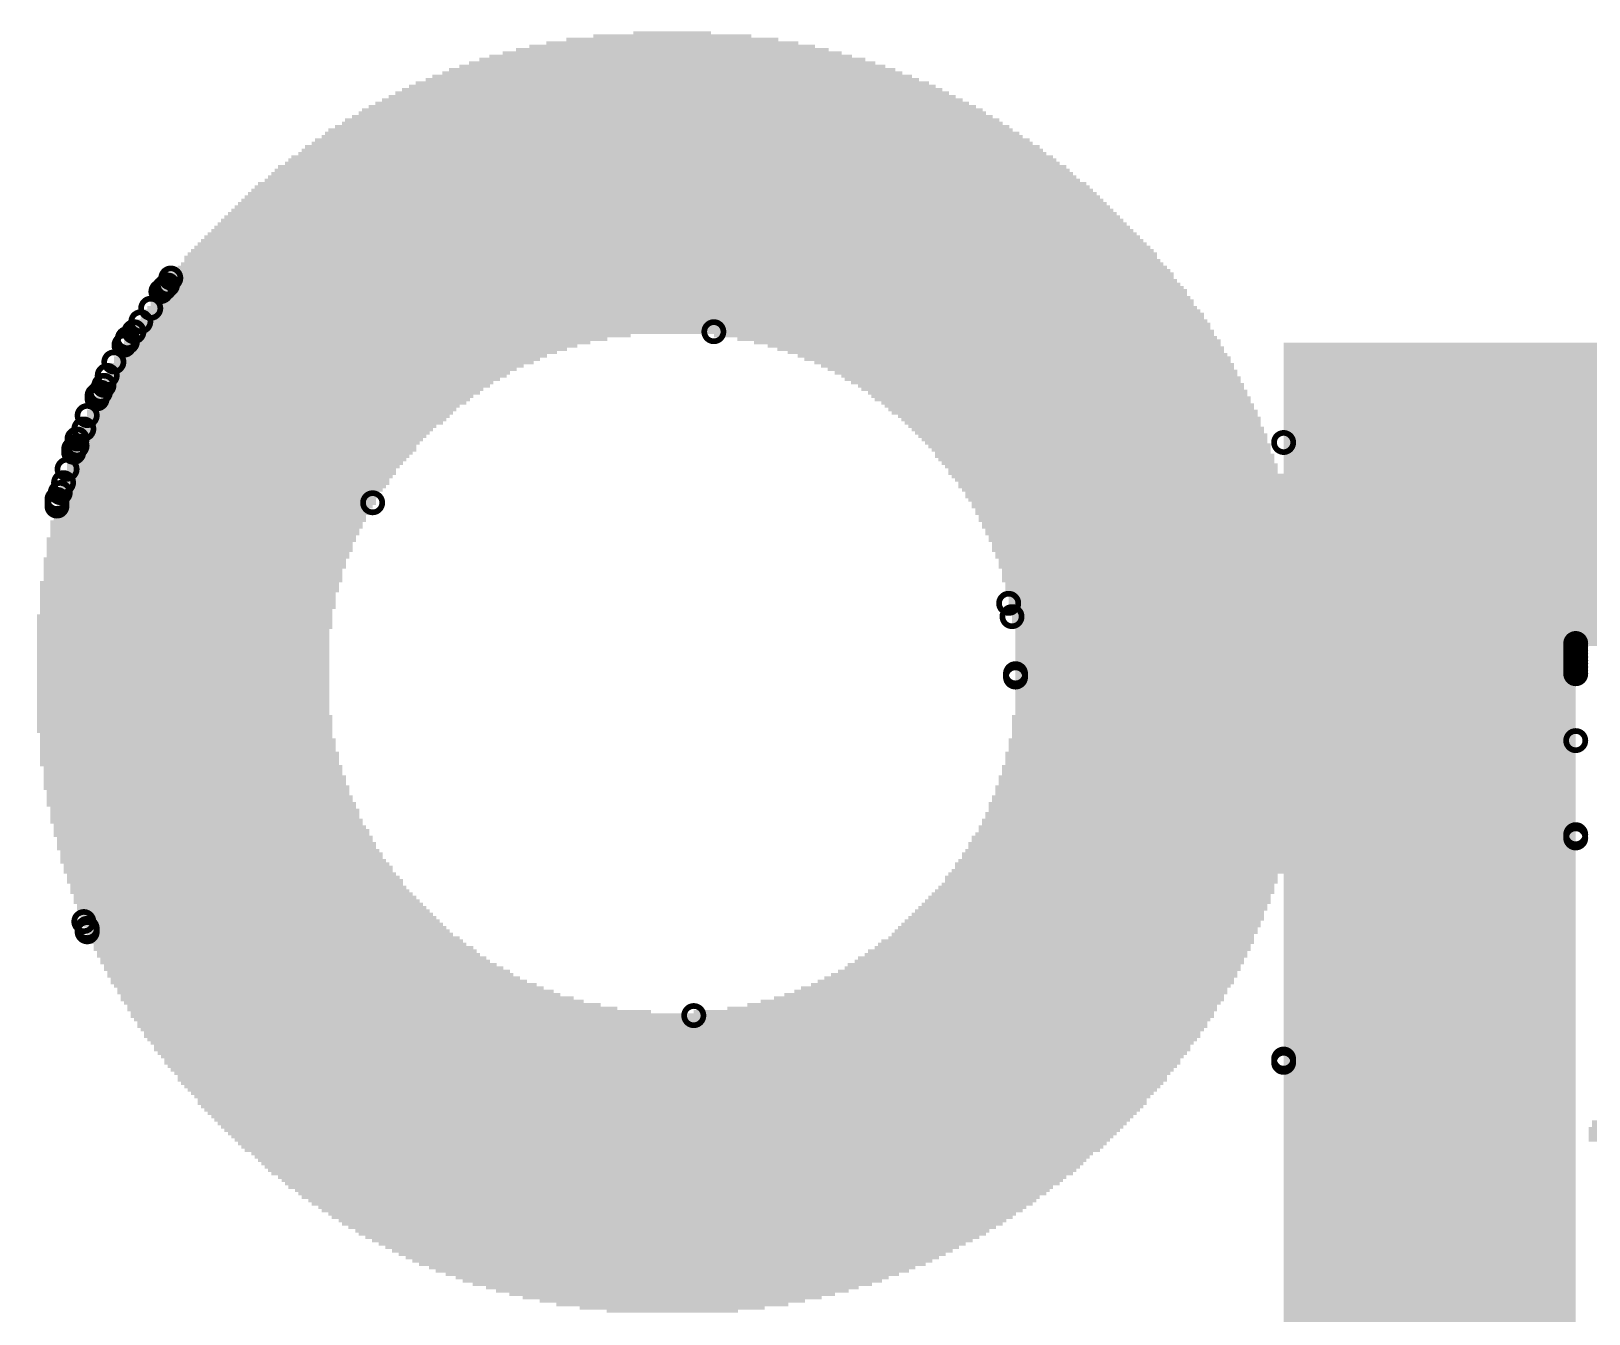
# Model space of a CAD drawing. Header units: millimetres. Extents: x 0 to 297, y 0 to 210.
# Drawn here: x 70.528 to 72.557, y 129.298 to 130.969 of the extents above; entities that cross this region are included whole.
import ezdxf

# ---------------------------------------------------------------- set-up
doc = ezdxf.new("R2010")
doc.units = ezdxf.units.MM
doc.header["$LTSCALE"] = 16.335
doc.layers.add('1', color=7, linetype='CONTINUOUS')

msp = doc.modelspace()

# ---------------------------------------------------------------- linework, layer by layer
at = {"layer": '1', "color": 9, "linetype": 'Continuous', "const_width": 0.0149}
for points in [[(71.2251, 130.9529), (71.5009, 130.9529)], [(71.2599, 130.9572), (71.4659, 130.9572)], [(71.3122, 130.9615), (71.4135, 130.9615)], [(71.1245, 130.9311), (71.5969, 130.9311)], [(71.142, 130.9354), (71.5837, 130.9354)], [(71.1595, 130.9397), (71.5665, 130.9397)], [(71.1768, 130.944), (71.5489, 130.944)], [(71.1987, 130.9483), (71.5271, 130.9483)], [(71.0722, 130.9135), (71.6536, 130.9135)], [(71.0854, 130.9179), (71.6406, 130.9179)], [(71.0983, 130.9222), (71.6274, 130.9222)], [(71.1115, 130.9268), (71.6145, 130.9268)], [(71.0198, 130.8917), (71.7062, 130.8917)], [(71.0285, 130.896), (71.6973, 130.896)], [(71.0417, 130.9003), (71.6843, 130.9003)], [(71.0503, 130.9049), (71.6754, 130.9049)], [(71.0635, 130.9092), (71.6625, 130.9092)], [(70.9762, 130.8699), (71.7496, 130.8699)], [(70.9848, 130.8742), (71.741, 130.8742)], [(70.9937, 130.8785), (71.7323, 130.8785)], [(71.0023, 130.8831), (71.7234, 130.8831)], [(71.011, 130.8874), (71.7148, 130.8874)], [(70.9457, 130.8523), (71.7803, 130.8523)], [(70.9543, 130.8569), (71.7714, 130.8569)], [(70.9586, 130.8612), (71.7671, 130.8612)], [(70.9673, 130.8655), (71.7585, 130.8655)], [(70.9106, 130.8305), (71.8151, 130.8305)], [(70.9149, 130.8351), (71.8065, 130.8351)], [(70.9238, 130.8394), (71.8022, 130.8394)], [(70.9325, 130.8437), (71.7933, 130.8437)], [(70.9368, 130.848), (71.789, 130.848)], [(70.8801, 130.8086), (71.8459, 130.8086)], [(70.8845, 130.8132), (71.8413, 130.8132)], [(70.8931, 130.8175), (71.8326, 130.8175)], [(70.8974, 130.8218), (71.8283, 130.8218)], [(70.9063, 130.8262), (71.8194, 130.8262)], [(70.8583, 130.7914), (71.8677, 130.7914)], [(70.8626, 130.7957), (71.8631, 130.7957)], [(70.8669, 130.8), (71.8588, 130.8)], [(70.8758, 130.8043), (71.8502, 130.8043)], [(70.8321, 130.7695), (71.8939, 130.7695)], [(70.8365, 130.7738), (71.8893, 130.7738)], [(70.8408, 130.7782), (71.885, 130.7782)], [(70.8451, 130.7825), (71.8807, 130.7825)], [(70.8494, 130.7871), (71.8763, 130.7871)], [(70.806, 130.7477), (71.92, 130.7477)], [(70.8103, 130.752), (71.9157, 130.752)], [(70.8146, 130.7563), (71.9111, 130.7563)], [(70.8189, 130.7606), (71.9068, 130.7606)], [(70.8233, 130.7652), (71.9025, 130.7652)], [(70.7885, 130.7302), (71.9376, 130.7302)], [(70.7928, 130.7345), (71.933, 130.7345)], [(70.7971, 130.7388), (71.9287, 130.7388)], [(70.8014, 130.7434), (71.9243, 130.7434)], [(70.7666, 130.7083), (71.9591, 130.7083)], [(70.7709, 130.7126), (71.9548, 130.7126)], [(70.7752, 130.7172), (71.9505, 130.7172)], [(70.7796, 130.7215), (71.9462, 130.7215)], [(70.7841, 130.7258), (71.9419, 130.7258)], [(70.7491, 130.6908), (71.9767, 130.6908)], [(70.7534, 130.6954), (71.9723, 130.6954)], [(70.7577, 130.6997), (71.968, 130.6997)], [(70.7623, 130.704), (71.9637, 130.704)], [(70.7272, 130.6689), (71.9942, 130.6689)], [(70.7316, 130.6735), (71.9942, 130.6735)], [(70.7361, 130.6778), (71.9899, 130.6778)], [(70.7404, 130.6821), (71.9856, 130.6821)], [(70.7448, 130.6865), (71.981, 130.6865)], [(70.7097, 130.6474), (72.016, 130.6474)], [(70.7143, 130.6517), (72.0117, 130.6517)], [(70.7186, 130.656), (72.0074, 130.656)], [(70.7229, 130.6603), (72.0028, 130.6603)], [(70.7272, 130.6646), (71.9985, 130.6646)], [(70.6968, 130.6298), (72.029, 130.6298)], [(70.7011, 130.6341), (72.0247, 130.6341)], [(70.7054, 130.6385), (72.0204, 130.6385)], [(70.7097, 130.6428), (72.016, 130.6428)], [(70.6836, 130.6123), (72.0422, 130.6123)], [(70.6836, 130.608), (72.0422, 130.608)], [(70.6879, 130.6166), (72.0379, 130.6166)], [(70.6924, 130.6255), (72.0336, 130.6255)], [(70.6924, 130.6209), (72.0336, 130.6209)], [(70.6663, 130.5861), (72.0597, 130.5861)], [(70.6706, 130.5948), (72.0554, 130.5948)], [(70.6706, 130.5905), (72.0554, 130.5905)], [(70.6749, 130.5991), (72.0508, 130.5991)], [(70.6792, 130.6037), (72.0465, 130.6037)], [(70.6531, 130.5686), (71.2563, 130.5686)], [(70.6574, 130.5729), (71.2782, 130.5729)], [(70.6617, 130.5818), (72.064, 130.5818)], [(70.6617, 130.5775), (71.3089, 130.5775)], [(71.4171, 130.5775), (72.064, 130.5775)], [(71.4476, 130.5729), (72.0684, 130.5729)], [(71.4694, 130.5686), (72.0684, 130.5686)], [(70.6399, 130.5468), (71.1908, 130.5468)], [(70.6444, 130.5511), (71.1997, 130.5511)], [(70.6488, 130.56), (71.2258, 130.56)], [(70.6488, 130.5557), (71.2126, 130.5557)], [(70.6531, 130.5643), (71.2391, 130.5643)], [(71.487, 130.5643), (72.0727, 130.5643)], [(71.4999, 130.56), (72.0773, 130.56)], [(71.5131, 130.5557), (72.0773, 130.5557)], [(71.5261, 130.5511), (72.0816, 130.5511)], [(71.535, 130.5468), (72.0816, 130.5468)], [(72.1593, 130.5557), (72.9721, 130.5557)], [(72.1593, 130.5511), (73.0069, 130.5511)], [(72.1593, 130.5468), (73.0333, 130.5468)], [(70.6312, 130.5292), (71.1517, 130.5292)], [(70.6312, 130.5249), (71.1474, 130.5249)], [(70.6355, 130.5381), (71.1692, 130.5381)], [(70.6355, 130.5338), (71.1603, 130.5338)], [(70.6399, 130.5424), (71.1822, 130.5424)], [(71.5479, 130.5424), (72.0859, 130.5424)], [(71.5568, 130.5381), (72.0902, 130.5381)], [(71.5654, 130.5338), (72.0902, 130.5338)], [(71.5743, 130.5292), (72.0945, 130.5292)], [(71.583, 130.5249), (72.0945, 130.5249)], [(72.1593, 130.5424), (73.0506, 130.5424)], [(72.1593, 130.5381), (73.0681, 130.5381)], [(72.1593, 130.5338), (73.0813, 130.5338)], [(72.1593, 130.5292), (73.0943, 130.5292)], [(72.1593, 130.5249), (73.1075, 130.5249)], [(70.6226, 130.512), (71.1255, 130.512)], [(70.6226, 130.5077), (71.1166, 130.5077)], [(70.6269, 130.5206), (71.1385, 130.5206)], [(70.6269, 130.5163), (71.1298, 130.5163)], [(71.5873, 130.5206), (72.0988, 130.5206)], [(71.5959, 130.5163), (72.0988, 130.5163)], [(71.6048, 130.512), (72.1034, 130.512)], [(71.6091, 130.5077), (72.1034, 130.5077)], [(72.1593, 130.5206), (73.1204, 130.5206)], [(72.1593, 130.5163), (73.1293, 130.5163)], [(72.1593, 130.512), (73.138, 130.512)], [(72.1593, 130.5077), (73.1466, 130.5077)], [(70.6094, 130.4858), (71.0861, 130.4858)], [(70.6137, 130.4944), (71.0994, 130.4944)], [(70.6137, 130.4901), (71.0948, 130.4901)], [(70.618, 130.5031), (71.1123, 130.5031)], [(70.618, 130.4988), (71.1037, 130.4988)], [(71.6178, 130.5031), (72.1077, 130.5031)], [(71.6223, 130.4988), (72.1077, 130.4988)], [(71.6267, 130.4944), (72.112, 130.4944)], [(71.6353, 130.4901), (72.112, 130.4901)], [(71.6396, 130.4858), (72.1164, 130.4858)], [(72.1593, 130.5031), (73.1555, 130.5031)], [(72.1593, 130.4988), (73.1641, 130.4988)], [(72.1593, 130.4944), (73.173, 130.4944)], [(72.1593, 130.4901), (73.1816, 130.4901)], [(72.1593, 130.4858), (73.186, 130.4858)], [(70.6007, 130.4683), (71.0686, 130.4683)], [(70.6007, 130.464), (71.0643, 130.464)], [(70.6051, 130.4769), (71.0775, 130.4769)], [(70.6051, 130.4726), (71.0729, 130.4726)], [(70.6094, 130.4812), (71.0818, 130.4812)], [(71.6442, 130.4812), (72.1164, 130.4812)], [(71.6485, 130.4769), (72.1207, 130.4769)], [(71.6571, 130.4726), (72.1207, 130.4726)], [(71.6615, 130.4683), (72.1253, 130.4683)], [(71.6658, 130.464), (72.1253, 130.464)], [(72.1593, 130.4812), (73.1949, 130.4812)], [(72.1593, 130.4769), (73.1992, 130.4769)], [(72.1593, 130.4726), (73.2078, 130.4726)], [(72.1593, 130.4683), (73.2121, 130.4683)], [(72.1593, 130.464), (73.221, 130.464)], [(70.5919, 130.4464), (71.0425, 130.4464)], [(70.5964, 130.4594), (71.0557, 130.4594)], [(70.5964, 130.4551), (71.0511, 130.4551)], [(70.5964, 130.4508), (71.0468, 130.4508)], [(71.6703, 130.4594), (72.1296, 130.4594)], [(71.6747, 130.4551), (72.1296, 130.4551)], [(71.679, 130.4508), (72.1296, 130.4508)], [(71.6833, 130.4464), (72.1339, 130.4464)], [(72.1593, 130.4594), (73.2253, 130.4594)], [(72.1593, 130.4551), (73.2296, 130.4551)], [(72.1593, 130.4508), (73.2383, 130.4508)], [(72.1593, 130.4464), (73.2429, 130.4464)], [(70.5832, 130.4246), (71.0249, 130.4246)], [(70.5875, 130.4378), (71.0338, 130.4378)], [(70.5875, 130.4332), (71.0295, 130.4332)], [(70.5875, 130.4289), (71.0295, 130.4289)], [(70.5919, 130.4421), (71.0381, 130.4421)], [(71.6876, 130.4421), (72.1339, 130.4421)], [(71.6922, 130.4378), (72.1382, 130.4378)], [(71.6965, 130.4332), (72.1382, 130.4332)], [(71.7008, 130.4289), (72.1382, 130.4289)], [(71.7051, 130.4246), (72.1425, 130.4246)], [(72.1593, 130.4421), (73.2472, 130.4421)], [(72.1593, 130.4378), (73.2515, 130.4378)], [(72.1593, 130.4332), (73.2601, 130.4332)], [(72.1593, 130.4289), (73.2647, 130.4289)], [(72.1593, 130.4246), (73.269, 130.4246)], [(70.5746, 130.4027), (71.0031, 130.4027)], [(70.5789, 130.4114), (71.012, 130.4114)], [(70.5789, 130.4071), (71.0077, 130.4071)], [(70.5832, 130.4203), (71.0206, 130.4203)], [(70.5832, 130.416), (71.0163, 130.416)], [(71.7051, 130.4203), (72.1425, 130.4203)], [(71.7095, 130.416), (72.1425, 130.416)], [(71.714, 130.4114), (72.1471, 130.4114)], [(71.7183, 130.4071), (72.1471, 130.4071)], [(71.7227, 130.4027), (72.1471, 130.4027)], [(72.1593, 130.4203), (73.2733, 130.4203)], [(72.1593, 130.416), (73.2777, 130.416)], [(72.1593, 130.4114), (73.282, 130.4114)], [(72.1593, 130.4071), (73.2863, 130.4071)], [(72.1593, 130.4027), (73.2909, 130.4027)], [(70.57, 130.3852), (70.9944, 130.3852)], [(70.5746, 130.3984), (71.0031, 130.3984)], [(70.5746, 130.3941), (70.9988, 130.3941)], [(70.5746, 130.3895), (70.9944, 130.3895)], [(71.7227, 130.3984), (72.1514, 130.3984)], [(71.727, 130.3941), (72.1514, 130.3941)], [(71.7313, 130.3895), (72.1514, 130.3895)], [(71.7356, 130.3852), (73.3081, 130.3852)], [(72.1593, 130.3984), (73.2952, 130.3984)], [(72.1593, 130.3941), (73.2995, 130.3941)], [(72.1593, 130.3895), (73.3038, 130.3895)], [(70.5657, 130.3723), (70.9812, 130.3723)], [(70.5657, 130.368), (70.9812, 130.368)], [(70.5657, 130.3634), (70.9769, 130.3634)], [(70.57, 130.3809), (70.9901, 130.3809)], [(70.57, 130.3766), (70.9858, 130.3766)], [(71.7356, 130.3809), (73.3127, 130.3809)], [(71.7402, 130.3766), (73.3127, 130.3766)], [(71.7445, 130.3723), (73.317, 130.3723)], [(71.7445, 130.368), (73.3213, 130.368)], [(71.7488, 130.3634), (73.3257, 130.3634)], [(70.5614, 130.3591), (70.9769, 130.3591)], [(70.5614, 130.3547), (70.9726, 130.3547)], [(70.5614, 130.3504), (70.9683, 130.3504)], [(70.5614, 130.3461), (70.9683, 130.3461)], [(71.7531, 130.3591), (73.33, 130.3591)], [(71.7531, 130.3547), (73.33, 130.3547)], [(71.7575, 130.3504), (73.3346, 130.3504)], [(71.7575, 130.3461), (73.3389, 130.3461)], [(70.5527, 130.3243), (70.9551, 130.3243)], [(70.5571, 130.3415), (70.964, 130.3415)], [(70.5571, 130.3372), (70.964, 130.3372)], [(70.5571, 130.3329), (70.9597, 130.3329)], [(70.5571, 130.3286), (70.9597, 130.3286)], [(71.762, 130.3415), (73.3432, 130.3415)], [(71.762, 130.3372), (73.3432, 130.3372)], [(71.7664, 130.3329), (73.3475, 130.3329)], [(71.7664, 130.3286), (73.3518, 130.3286)], [(71.7707, 130.3243), (73.3518, 130.3243)], [(70.5482, 130.3024), (70.9464, 130.3024)], [(70.5527, 130.3197), (70.9551, 130.3197)], [(70.5527, 130.3154), (70.9508, 130.3154)], [(70.5527, 130.3111), (70.9508, 130.3111)], [(70.5527, 130.3067), (70.9464, 130.3067)], [(71.7707, 130.3197), (73.3561, 130.3197)], [(71.775, 130.3154), (73.3607, 130.3154)], [(71.775, 130.3111), (73.3607, 130.3111)], [(71.7793, 130.3067), (73.365, 130.3067)], [(71.7793, 130.3024), (73.3693, 130.3024)], [(70.5482, 130.2981), (70.9464, 130.2981)], [(70.5482, 130.2935), (70.9421, 130.2935)], [(70.5482, 130.2892), (70.9421, 130.2892)], [(70.5482, 130.2849), (70.9378, 130.2849)], [(71.7793, 130.2981), (73.3693, 130.2981)], [(71.7839, 130.2935), (73.3737, 130.2935)], [(71.7839, 130.2892), (73.3737, 130.2892)], [(71.7882, 130.2849), (73.378, 130.2849)], [(70.5439, 130.2763), (70.9378, 130.2763)], [(70.5439, 130.2717), (70.9332, 130.2717)], [(70.5439, 130.2674), (70.9332, 130.2674)], [(70.5439, 130.263), (70.9332, 130.263)], [(70.5482, 130.2806), (70.9378, 130.2806)], [(71.7882, 130.2806), (73.378, 130.2806)], [(71.7882, 130.2763), (73.3826, 130.2763)], [(71.7925, 130.2717), (73.3826, 130.2717)], [(71.7925, 130.2674), (73.3869, 130.2674)], [(71.7925, 130.263), (73.3869, 130.263)], [(70.5395, 130.2455), (70.9289, 130.2455)], [(70.5395, 130.2412), (70.9246, 130.2412)], [(70.5439, 130.2587), (70.9332, 130.2587)], [(70.5439, 130.2544), (70.9289, 130.2544)], [(70.5439, 130.2498), (70.9289, 130.2498)], [(71.7925, 130.2587), (73.3912, 130.2587)], [(71.7968, 130.2544), (73.3912, 130.2544)], [(71.7968, 130.2498), (73.3955, 130.2498)], [(71.7968, 130.2455), (73.3955, 130.2455)], [(71.8012, 130.2412), (73.3998, 130.2412)], [(70.5395, 130.2369), (70.9246, 130.2369)], [(70.5395, 130.2326), (70.9246, 130.2326)], [(70.5395, 130.2283), (70.9246, 130.2283)], [(70.5395, 130.2237), (70.9246, 130.2237)], [(71.8012, 130.2369), (73.3998, 130.2369)], [(71.8012, 130.2326), (73.3998, 130.2326)], [(71.8012, 130.2283), (73.4044, 130.2283)], [(71.8012, 130.2237), (73.4044, 130.2237)], [(70.5352, 130.2018), (70.9203, 130.2018)], [(70.5395, 130.2194), (70.9203, 130.2194)], [(70.5395, 130.215), (70.9203, 130.215)], [(70.5395, 130.2107), (70.9203, 130.2107)], [(70.5395, 130.2064), (70.9203, 130.2064)], [(71.8055, 130.2194), (73.4044, 130.2194)], [(71.8055, 130.215), (73.8408, 130.215)], [(71.8055, 130.2107), (73.8321, 130.2107)], [(71.8055, 130.2064), (73.8278, 130.2064)], [(71.8055, 130.2018), (73.8189, 130.2018)], [(70.5352, 130.1975), (70.9203, 130.1975)], [(70.5352, 130.1932), (70.916, 130.1932)], [(70.5352, 130.1889), (70.916, 130.1889)], [(70.5352, 130.1846), (70.916, 130.1846)], [(70.5352, 130.18), (70.916, 130.18)], [(71.8055, 130.1975), (73.8146, 130.1975)], [(71.81, 130.1932), (73.8103, 130.1932)], [(71.81, 130.1889), (73.806, 130.1889)], [(71.81, 130.1846), (73.8017, 130.1846)], [(71.81, 130.18), (73.7928, 130.18)], [(70.5352, 130.1757), (70.916, 130.1757)], [(70.5352, 130.1714), (70.916, 130.1714)], [(70.5352, 130.167), (70.916, 130.167)], [(70.5352, 130.1627), (70.916, 130.1627)], [(71.81, 130.1757), (73.7884, 130.1757)], [(71.81, 130.1714), (72.5398, 130.1714)], [(71.81, 130.167), (72.5398, 130.167)], [(71.81, 130.1627), (72.5398, 130.1627)], [(70.5352, 130.1584), (70.916, 130.1584)], [(70.5352, 130.1538), (70.916, 130.1538)], [(70.5352, 130.1495), (70.916, 130.1495)], [(70.5352, 130.1452), (70.916, 130.1452)], [(70.5352, 130.1409), (70.916, 130.1409)], [(71.81, 130.1584), (72.5398, 130.1584)], [(71.81, 130.1538), (72.5398, 130.1538)], [(71.81, 130.1495), (72.5398, 130.1495)], [(71.81, 130.1452), (72.5398, 130.1452)], [(71.81, 130.1409), (72.5398, 130.1409)], [(70.5352, 130.1366), (70.916, 130.1366)], [(70.5352, 130.132), (70.916, 130.132)], [(70.5352, 130.1277), (70.916, 130.1277)], [(70.5352, 130.1233), (70.916, 130.1233)], [(70.5352, 130.119), (70.916, 130.119)], [(71.81, 130.1366), (72.5398, 130.1366)], [(71.81, 130.132), (72.5398, 130.132)], [(71.81, 130.1277), (72.5398, 130.1277)], [(71.81, 130.1233), (72.5398, 130.1233)], [(71.81, 130.119), (72.5398, 130.119)], [(70.5352, 130.1147), (70.916, 130.1147)], [(70.5352, 130.1101), (70.916, 130.1101)], [(70.5352, 130.1058), (70.916, 130.1058)], [(70.5352, 130.1015), (70.916, 130.1015)], [(71.81, 130.1147), (72.5398, 130.1147)], [(71.81, 130.1101), (72.5398, 130.1101)], [(71.81, 130.1058), (72.5398, 130.1058)], [(71.81, 130.1015), (72.5398, 130.1015)], [(70.5352, 130.0972), (70.916, 130.0972)], [(70.5352, 130.0929), (70.916, 130.0929)], [(70.5352, 130.0886), (70.916, 130.0886)], [(70.5352, 130.084), (70.916, 130.084)], [(70.5352, 130.0797), (70.916, 130.0797)], [(71.81, 130.0972), (72.5398, 130.0972)], [(71.81, 130.0929), (72.5398, 130.0929)], [(71.81, 130.0886), (72.5398, 130.0886)], [(71.81, 130.084), (72.5398, 130.084)], [(71.81, 130.0797), (72.5398, 130.0797)], [(70.5352, 130.0753), (70.916, 130.0753)], [(70.5352, 130.071), (70.9203, 130.071)], [(70.5352, 130.0667), (70.9203, 130.0667)], [(70.5352, 130.0621), (70.9203, 130.0621)], [(70.5395, 130.0578), (70.9203, 130.0578)], [(71.8055, 130.071), (72.5398, 130.071)], [(71.8055, 130.0667), (72.5398, 130.0667)], [(71.8055, 130.0621), (72.5398, 130.0621)], [(71.8055, 130.0578), (72.5398, 130.0578)], [(71.81, 130.0753), (72.5398, 130.0753)], [(70.5395, 130.0535), (70.9203, 130.0535)], [(70.5395, 130.0492), (70.9203, 130.0492)], [(70.5395, 130.0449), (70.9203, 130.0449)], [(70.5395, 130.0403), (70.9246, 130.0403)], [(71.8012, 130.0403), (72.5398, 130.0403)], [(71.8055, 130.0535), (72.5398, 130.0535)], [(71.8055, 130.0492), (72.5398, 130.0492)], [(71.8055, 130.0449), (72.5398, 130.0449)], [(70.5395, 130.036), (70.9246, 130.036)], [(70.5395, 130.0317), (70.9246, 130.0317)], [(70.5395, 130.0273), (70.9246, 130.0273)], [(70.5395, 130.023), (70.9289, 130.023)], [(70.5395, 130.0187), (70.9289, 130.0187)], [(71.7968, 130.023), (72.5398, 130.023)], [(71.7968, 130.0187), (72.5398, 130.0187)], [(71.8012, 130.036), (72.5398, 130.036)], [(71.8012, 130.0317), (72.5398, 130.0317)], [(71.8012, 130.0273), (72.5398, 130.0273)], [(70.5439, 130.0141), (70.9289, 130.0141)], [(70.5439, 130.0098), (70.9289, 130.0098)], [(70.5439, 130.0055), (70.9332, 130.0055)], [(70.5439, 130.0012), (70.9332, 130.0012)], [(70.5439, 129.9969), (70.9332, 129.9969)], [(71.7925, 130.0055), (72.5398, 130.0055)], [(71.7925, 130.0012), (72.5398, 130.0012)], [(71.7925, 129.9969), (72.5398, 129.9969)], [(71.7968, 130.0141), (72.5398, 130.0141)], [(71.7968, 130.0098), (72.5398, 130.0098)], [(70.5439, 129.9923), (70.9378, 129.9923)], [(70.5439, 129.988), (70.9378, 129.988)], [(70.5482, 129.9836), (70.9378, 129.9836)], [(70.5482, 129.9793), (70.9421, 129.9793)], [(71.7839, 129.9793), (72.5398, 129.9793)], [(71.7882, 129.9923), (72.5398, 129.9923)], [(71.7882, 129.988), (72.5398, 129.988)], [(71.7882, 129.9836), (72.5398, 129.9836)], [(70.5482, 129.975), (70.9421, 129.975)], [(70.5482, 129.9704), (70.9421, 129.9704)], [(70.5482, 129.9661), (70.9464, 129.9661)], [(70.5527, 129.9618), (70.9464, 129.9618)], [(70.5527, 129.9575), (70.9508, 129.9575)], [(71.775, 129.9575), (72.5398, 129.9575)], [(71.7793, 129.9661), (72.5398, 129.9661)], [(71.7793, 129.9618), (72.5398, 129.9618)], [(71.7839, 129.975), (72.5398, 129.975)], [(71.7839, 129.9704), (72.5398, 129.9704)], [(70.5527, 129.9532), (70.9508, 129.9532)], [(70.5527, 129.9489), (70.9551, 129.9489)], [(70.5527, 129.9443), (70.9551, 129.9443)], [(70.5571, 129.94), (70.9551, 129.94)], [(71.7707, 129.9443), (72.5398, 129.9443)], [(71.7707, 129.94), (72.5398, 129.94)], [(71.775, 129.9532), (72.5398, 129.9532)], [(71.775, 129.9489), (72.5398, 129.9489)], [(70.5571, 129.9356), (70.9597, 129.9356)], [(70.5571, 129.9313), (70.9597, 129.9313)], [(70.5571, 129.927), (70.964, 129.927)], [(70.5614, 129.9224), (70.9683, 129.9224)], [(70.5614, 129.9181), (70.9683, 129.9181)], [(71.7575, 129.9181), (72.5398, 129.9181)], [(71.762, 129.927), (72.5398, 129.927)], [(71.762, 129.9224), (72.5398, 129.9224)], [(71.7664, 129.9356), (72.5398, 129.9356)], [(71.7664, 129.9313), (72.5398, 129.9313)], [(70.5614, 129.9138), (70.9726, 129.9138)], [(70.5614, 129.9095), (70.9726, 129.9095)], [(70.5657, 129.9052), (70.9769, 129.9052)], [(70.5657, 129.9006), (70.9769, 129.9006)], [(70.5657, 129.8963), (70.9812, 129.8963)], [(71.7445, 129.8963), (72.5398, 129.8963)], [(71.7488, 129.9052), (72.5398, 129.9052)], [(71.7488, 129.9006), (72.5398, 129.9006)], [(71.7531, 129.9138), (72.5398, 129.9138)], [(71.7531, 129.9095), (72.5398, 129.9095)], [(70.5657, 129.892), (70.9858, 129.892)], [(70.57, 129.8876), (70.9858, 129.8876)], [(70.57, 129.8833), (70.9901, 129.8833)], [(70.57, 129.879), (70.9944, 129.879)], [(71.7313, 129.879), (72.5398, 129.879)], [(71.7356, 129.8833), (72.5398, 129.8833)], [(71.7402, 129.892), (72.5398, 129.892)], [(71.7402, 129.8876), (72.5398, 129.8876)], [(70.5746, 129.8744), (70.9988, 129.8744)], [(70.5746, 129.8701), (70.9988, 129.8701)], [(70.5746, 129.8658), (71.0031, 129.8658)], [(70.5789, 129.8615), (71.0077, 129.8615)], [(70.5789, 129.8572), (71.012, 129.8572)], [(71.7183, 129.8615), (72.1471, 129.8615)], [(71.7183, 129.8572), (72.1471, 129.8572)], [(71.7227, 129.8658), (72.1514, 129.8658)], [(71.727, 129.8701), (72.1514, 129.8701)], [(71.7313, 129.8744), (72.1514, 129.8744)], [(72.1593, 129.8744), (72.5398, 129.8744)], [(72.1593, 129.8701), (72.5398, 129.8701)], [(72.1593, 129.8658), (72.5398, 129.8658)], [(72.1593, 129.8615), (72.5398, 129.8615)], [(72.1593, 129.8572), (72.5398, 129.8572)], [(70.5789, 129.8526), (71.012, 129.8526)], [(70.5832, 129.8483), (71.0163, 129.8483)], [(70.5832, 129.8439), (71.0206, 129.8439)], [(70.5832, 129.8396), (71.0249, 129.8396)], [(70.5875, 129.8353), (71.0295, 129.8353)], [(71.6965, 129.8353), (72.1382, 129.8353)], [(71.7008, 129.8396), (72.1425, 129.8396)], [(71.7051, 129.8439), (72.1425, 129.8439)], [(71.7095, 129.8483), (72.1425, 129.8483)], [(71.714, 129.8526), (72.1471, 129.8526)], [(72.1593, 129.8526), (72.5398, 129.8526)], [(72.1593, 129.8483), (72.5398, 129.8483)], [(72.1593, 129.8439), (72.5398, 129.8439)], [(72.1593, 129.8396), (72.5398, 129.8396)], [(72.1593, 129.8353), (72.5398, 129.8353)], [(70.5875, 129.8307), (71.0338, 129.8307)], [(70.5919, 129.8264), (71.0381, 129.8264)], [(70.5919, 129.8221), (71.0425, 129.8221)], [(70.5919, 129.8178), (71.0468, 129.8178)], [(71.679, 129.8178), (72.1339, 129.8178)], [(71.6833, 129.8221), (72.1339, 129.8221)], [(71.6876, 129.8264), (72.1339, 129.8264)], [(71.6922, 129.8307), (72.1382, 129.8307)], [(72.1593, 129.8307), (72.5398, 129.8307)], [(72.1593, 129.8264), (72.5398, 129.8264)], [(72.1593, 129.8221), (72.5398, 129.8221)], [(72.1593, 129.8178), (72.5398, 129.8178)], [(70.5964, 129.8135), (71.0511, 129.8135)], [(70.5964, 129.8092), (71.0557, 129.8092)], [(70.6007, 129.8046), (71.06, 129.8046)], [(70.6007, 129.8003), (71.0643, 129.8003)], [(70.6007, 129.7959), (71.0686, 129.7959)], [(71.6571, 129.7959), (72.1207, 129.7959)], [(71.6615, 129.8003), (72.1253, 129.8003)], [(71.6658, 129.8046), (72.1253, 129.8046)], [(71.6703, 129.8092), (72.1296, 129.8092)], [(71.6747, 129.8135), (72.1296, 129.8135)], [(72.1593, 129.8135), (72.5398, 129.8135)], [(72.1593, 129.8092), (72.5398, 129.8092)], [(72.1593, 129.8046), (72.5398, 129.8046)], [(72.1593, 129.8003), (72.5398, 129.8003)], [(72.1593, 129.7959), (72.5398, 129.7959)], [(70.6051, 129.7916), (71.0729, 129.7916)], [(70.6051, 129.7873), (71.0775, 129.7873)], [(70.6094, 129.7827), (71.0861, 129.7827)], [(70.6094, 129.7784), (71.0905, 129.7784)], [(70.6137, 129.7741), (71.0948, 129.7741)], [(71.631, 129.7741), (72.112, 129.7741)], [(71.6353, 129.7784), (72.1164, 129.7784)], [(71.6442, 129.7827), (72.1164, 129.7827)], [(71.6485, 129.7873), (72.1207, 129.7873)], [(71.6528, 129.7916), (72.1207, 129.7916)], [(72.1593, 129.7916), (72.5398, 129.7916)], [(72.1593, 129.7873), (72.5398, 129.7873)], [(72.1593, 129.7827), (72.5398, 129.7827)], [(72.1593, 129.7784), (72.5398, 129.7784)], [(72.1593, 129.7741), (72.5398, 129.7741)], [(70.6137, 129.7698), (71.1037, 129.7698)], [(70.618, 129.7655), (71.108, 129.7655)], [(70.618, 129.7609), (71.1123, 129.7609)], [(70.6226, 129.7566), (71.1209, 129.7566)], [(71.6048, 129.7566), (72.1034, 129.7566)], [(71.6134, 129.7609), (72.1077, 129.7609)], [(71.6178, 129.7655), (72.1077, 129.7655)], [(71.6267, 129.7698), (72.112, 129.7698)], [(72.1593, 129.7698), (72.5398, 129.7698)], [(72.1593, 129.7655), (72.5398, 129.7655)], [(72.1593, 129.7609), (72.5398, 129.7609)], [(72.1593, 129.7566), (72.5398, 129.7566)], [(70.6226, 129.7523), (71.1255, 129.7523)], [(70.6269, 129.7479), (71.1341, 129.7479)], [(70.6269, 129.7436), (71.1428, 129.7436)], [(70.6312, 129.7393), (71.1517, 129.7393)], [(70.6312, 129.7347), (71.156, 129.7347)], [(71.5698, 129.7347), (72.0945, 129.7347)], [(71.5786, 129.7393), (72.0945, 129.7393)], [(71.5873, 129.7436), (72.0988, 129.7436)], [(71.5916, 129.7479), (72.0988, 129.7479)], [(71.6005, 129.7523), (72.1034, 129.7523)], [(72.1593, 129.7523), (72.5398, 129.7523)], [(72.1593, 129.7479), (72.5398, 129.7479)], [(72.1593, 129.7436), (72.5398, 129.7436)], [(72.1593, 129.7393), (72.5398, 129.7393)], [(72.1593, 129.7347), (72.5398, 129.7347)], [(70.6355, 129.7304), (71.1646, 129.7304)], [(70.6399, 129.7261), (71.1735, 129.7261)], [(70.6399, 129.7218), (71.1865, 129.7218)], [(70.6444, 129.7175), (71.1954, 129.7175)], [(70.6444, 129.7129), (71.2083, 129.7129)], [(71.5218, 129.7129), (72.0816, 129.7129)], [(71.5306, 129.7175), (72.0816, 129.7175)], [(71.5436, 129.7218), (72.0859, 129.7218)], [(71.5525, 129.7261), (72.0859, 129.7261)], [(71.5611, 129.7304), (72.0902, 129.7304)], [(72.1593, 129.7304), (72.5398, 129.7304)], [(72.1593, 129.7261), (72.5398, 129.7261)], [(72.1593, 129.7218), (72.5398, 129.7218)], [(72.1593, 129.7175), (72.5398, 129.7175)], [(72.1593, 129.7129), (72.5398, 129.7129)], [(70.6488, 129.7086), (71.2172, 129.7086)], [(70.6531, 129.7042), (71.2345, 129.7042)], [(70.6531, 129.6999), (71.2477, 129.6999)], [(70.6574, 129.6956), (71.2695, 129.6956)], [(71.4608, 129.6956), (72.0684, 129.6956)], [(71.4781, 129.6999), (72.0727, 129.6999)], [(71.4956, 129.7042), (72.0727, 129.7042)], [(71.5088, 129.7086), (72.0773, 129.7086)], [(72.1593, 129.7086), (72.5398, 129.7086)], [(72.1593, 129.7042), (72.5398, 129.7042)], [(72.1593, 129.6999), (72.5398, 129.6999)], [(72.1593, 129.6956), (72.5398, 129.6956)], [(70.6574, 129.691), (71.2914, 129.691)], [(70.6617, 129.6867), (71.3351, 129.6867)], [(70.6663, 129.6824), (72.0597, 129.6824)], [(70.6663, 129.6781), (72.0597, 129.6781)], [(70.6706, 129.6738), (72.0554, 129.6738)], [(71.3909, 129.6867), (72.064, 129.6867)], [(71.4346, 129.691), (72.0684, 129.691)], [(72.1593, 129.691), (72.5398, 129.691)], [(72.1593, 129.6867), (72.5398, 129.6867)], [(72.1593, 129.6824), (72.5398, 129.6824)], [(72.1593, 129.6781), (72.5398, 129.6781)], [(72.1593, 129.6738), (72.5398, 129.6738)], [(70.6749, 129.6695), (72.0508, 129.6695)], [(70.6749, 129.6649), (72.0508, 129.6649)], [(70.6792, 129.6606), (72.0465, 129.6606)], [(70.6836, 129.6562), (72.0422, 129.6562)], [(70.6879, 129.6519), (72.0379, 129.6519)], [(72.1593, 129.6695), (72.5398, 129.6695)], [(72.1593, 129.6649), (72.5398, 129.6649)], [(72.1593, 129.6606), (72.5398, 129.6606)], [(72.1593, 129.6562), (72.5398, 129.6562)], [(72.1593, 129.6519), (72.5398, 129.6519)], [(70.6879, 129.6476), (72.0379, 129.6476)], [(70.6924, 129.643), (72.0336, 129.643)], [(70.6968, 129.6387), (72.029, 129.6387)], [(70.7011, 129.6344), (72.0247, 129.6344)], [(72.1593, 129.6476), (72.5398, 129.6476)], [(72.1593, 129.643), (72.5398, 129.643)], [(72.1593, 129.6387), (72.5398, 129.6387)], [(72.1593, 129.6344), (72.5398, 129.6344)], [(70.7011, 129.6301), (72.0247, 129.6301)], [(70.7054, 129.6258), (72.0204, 129.6258)], [(70.7097, 129.6212), (72.016, 129.6212)], [(70.7143, 129.6169), (72.0117, 129.6169)], [(70.7186, 129.6126), (72.0074, 129.6126)], [(72.1593, 129.6301), (72.5398, 129.6301)], [(72.1593, 129.6258), (72.5398, 129.6258)], [(72.1593, 129.6212), (72.5398, 129.6212)], [(72.1593, 129.6169), (72.5398, 129.6169)], [(72.1593, 129.6126), (72.5398, 129.6126)], [(70.7186, 129.6082), (72.0074, 129.6082)], [(70.7229, 129.6039), (72.0028, 129.6039)], [(70.7272, 129.5996), (71.9985, 129.5996)], [(70.7316, 129.595), (71.9942, 129.595)], [(72.1593, 129.6082), (72.5398, 129.6082)], [(72.1593, 129.6039), (72.5398, 129.6039)], [(72.1593, 129.5996), (72.5398, 129.5996)], [(72.1593, 129.595), (72.5398, 129.595)], [(70.7361, 129.5907), (71.9899, 129.5907)], [(70.7404, 129.5864), (71.9856, 129.5864)], [(70.7448, 129.5821), (71.981, 129.5821)], [(70.7448, 129.5778), (71.981, 129.5778)], [(70.7491, 129.5732), (71.9767, 129.5732)], [(72.1593, 129.5907), (72.5398, 129.5907)], [(72.1593, 129.5864), (72.5398, 129.5864)], [(72.1593, 129.5821), (72.5398, 129.5821)], [(72.1593, 129.5778), (72.5398, 129.5778)], [(72.1593, 129.5732), (72.5398, 129.5732)], [(70.7534, 129.5689), (71.9723, 129.5689)], [(70.7577, 129.5645), (71.968, 129.5645)], [(70.7623, 129.5602), (71.9637, 129.5602)], [(70.7666, 129.5559), (71.9591, 129.5559)], [(70.7709, 129.5513), (71.9548, 129.5513)], [(72.1593, 129.5689), (72.5398, 129.5689)], [(72.1593, 129.5645), (72.5398, 129.5645)], [(72.1593, 129.5602), (72.5398, 129.5602)], [(72.1593, 129.5559), (72.5398, 129.5559)], [(72.1593, 129.5513), (72.5398, 129.5513)], [(70.7752, 129.547), (71.9505, 129.547)], [(70.7796, 129.5427), (71.9462, 129.5427)], [(70.7841, 129.5384), (71.9419, 129.5384)], [(70.7885, 129.5341), (71.9376, 129.5341)], [(72.1593, 129.547), (72.5398, 129.547)], [(72.1593, 129.5427), (72.5398, 129.5427)], [(72.1593, 129.5384), (72.5398, 129.5384)], [(72.1593, 129.5341), (72.5398, 129.5341)], [(72.5565, 129.5341), (73.0463, 129.5341)], [(72.5609, 129.5427), (73.0767, 129.5427)], [(72.5609, 129.5384), (73.0638, 129.5384)], [(70.7928, 129.5298), (71.933, 129.5298)], [(70.7971, 129.5252), (71.9287, 129.5252)], [(70.8014, 129.5209), (71.9243, 129.5209)], [(70.806, 129.5165), (71.92, 129.5165)], [(70.8146, 129.5122), (71.9111, 129.5122)], [(72.1593, 129.5298), (72.5398, 129.5298)], [(72.1593, 129.5252), (72.5398, 129.5252)], [(72.1593, 129.5209), (72.5398, 129.5209)], [(72.1593, 129.5165), (72.5398, 129.5165)], [(72.1593, 129.5122), (72.5398, 129.5122)], [(72.5565, 129.5298), (73.0201, 129.5298)], [(70.8189, 129.5079), (71.9068, 129.5079)], [(70.8233, 129.5033), (71.9025, 129.5033)], [(70.8276, 129.499), (71.8982, 129.499)], [(70.8321, 129.4947), (71.8939, 129.4947)], [(70.8365, 129.4904), (71.8893, 129.4904)], [(72.1593, 129.5079), (72.5398, 129.5079)], [(72.1593, 129.5033), (72.5398, 129.5033)], [(72.1593, 129.499), (72.5398, 129.499)], [(72.1593, 129.4947), (72.5398, 129.4947)], [(72.1593, 129.4904), (72.5398, 129.4904)], [(70.8408, 129.4861), (71.885, 129.4861)], [(70.8494, 129.4815), (71.8763, 129.4815)], [(70.854, 129.4772), (71.872, 129.4772)], [(70.8583, 129.4729), (71.8677, 129.4729)], [(72.1593, 129.4861), (72.5398, 129.4861)], [(72.1593, 129.4815), (72.5398, 129.4815)], [(72.1593, 129.4772), (72.5398, 129.4772)], [(72.1593, 129.4729), (72.5398, 129.4729)], [(70.8626, 129.4685), (71.8588, 129.4685)], [(70.8713, 129.4642), (71.8545, 129.4642)], [(70.8758, 129.4599), (71.8502, 129.4599)], [(70.8801, 129.4553), (71.8413, 129.4553)], [(70.8888, 129.451), (71.837, 129.451)], [(72.1593, 129.4685), (72.5398, 129.4685)], [(72.1593, 129.4642), (72.5398, 129.4642)], [(72.1593, 129.4599), (72.5398, 129.4599)], [(72.1593, 129.4553), (72.5398, 129.4553)], [(72.1593, 129.451), (72.5398, 129.451)], [(70.8931, 129.4467), (71.8326, 129.4467)], [(70.902, 129.4424), (71.824, 129.4424)], [(70.9063, 129.4381), (71.8194, 129.4381)], [(70.9149, 129.4335), (71.8108, 129.4335)], [(70.9193, 129.4292), (71.8065, 129.4292)], [(72.1593, 129.4467), (72.5398, 129.4467)], [(72.1593, 129.4424), (72.5398, 129.4424)], [(72.1593, 129.4381), (72.5398, 129.4381)], [(72.1593, 129.4335), (72.5398, 129.4335)], [(72.1593, 129.4292), (72.5398, 129.4292)], [(70.9282, 129.4248), (71.7979, 129.4248)], [(70.9325, 129.4205), (71.7933, 129.4205)], [(70.9411, 129.4162), (71.7846, 129.4162)], [(70.95, 129.4116), (71.776, 129.4116)], [(72.1593, 129.4248), (72.5398, 129.4248)], [(72.1593, 129.4205), (72.5398, 129.4205)], [(72.1593, 129.4162), (72.5398, 129.4162)], [(72.1593, 129.4116), (72.5398, 129.4116)], [(70.9543, 129.4073), (71.7714, 129.4073)], [(70.963, 129.403), (71.7628, 129.403)], [(70.9718, 129.3987), (71.7542, 129.3987)], [(70.9805, 129.3944), (71.7453, 129.3944)], [(70.9891, 129.3901), (71.7366, 129.3901)], [(72.1593, 129.4073), (72.5398, 129.4073)], [(72.1593, 129.403), (72.5398, 129.403)], [(72.1593, 129.3987), (72.5398, 129.3987)], [(72.1593, 129.3944), (72.5398, 129.3944)], [(72.1593, 129.3901), (72.5398, 129.3901)], [(70.998, 129.3855), (71.728, 129.3855)], [(71.0066, 129.3812), (71.7191, 129.3812)], [(71.0155, 129.3768), (71.7105, 129.3768)], [(71.0242, 129.3725), (71.7016, 129.3725)], [(71.0328, 129.3682), (71.6929, 129.3682)], [(72.1593, 129.3855), (72.5398, 129.3855)], [(72.1593, 129.3812), (72.5398, 129.3812)], [(72.1593, 129.3768), (72.5398, 129.3768)], [(72.1593, 129.3725), (72.5398, 129.3725)], [(72.1593, 129.3682), (72.5398, 129.3682)], [(71.046, 129.3636), (71.6797, 129.3636)], [(71.0546, 129.3593), (71.6711, 129.3593)], [(71.0679, 129.355), (71.6582, 129.355)], [(71.0808, 129.3507), (71.6449, 129.3507)], [(72.1593, 129.3636), (72.5398, 129.3636)], [(72.1593, 129.3593), (72.5398, 129.3593)], [(72.1593, 129.355), (72.5398, 129.355)], [(72.1593, 129.3507), (72.5398, 129.3507)], [(71.0897, 129.3464), (71.6363, 129.3464)], [(71.1027, 129.3418), (71.6231, 129.3418)], [(71.1202, 129.3375), (71.6056, 129.3375)], [(71.1334, 129.3332), (71.5926, 129.3332)], [(71.1507, 129.3288), (71.5751, 129.3288)], [(72.1593, 129.3464), (72.5398, 129.3464)], [(72.1593, 129.3418), (72.5398, 129.3418)], [(72.1593, 129.3375), (72.5398, 129.3375)], [(72.1593, 129.3332), (72.5398, 129.3332)], [(72.1593, 129.3288), (72.5398, 129.3288)], [(71.1682, 129.3245), (71.5576, 129.3245)], [(71.19, 129.3202), (71.5357, 129.3202)], [(71.2119, 129.3156), (71.5139, 129.3156)], [(71.2424, 129.3113), (71.4834, 129.3113)], [(71.2774, 129.307), (71.4486, 129.307)], [(72.1593, 129.3245), (72.5398, 129.3245)], [(72.1593, 129.3202), (72.5398, 129.3202)], [(72.1593, 129.3156), (72.5398, 129.3156)], [(72.1593, 129.3113), (72.5398, 129.3113)], [(72.1593, 129.307), (72.5398, 129.307)], [(72.1593, 129.3027), (72.5398, 129.3027)], [(72.1593, 129.2984), (72.5398, 129.2984)], [(72.1593, 129.2938), (72.5398, 129.2938)]]:
    msp.add_lwpolyline(points, dxfattribs=at)
at = {"layer": '1', "color": 7, "linetype": 'Continuous', "const_width": 0.00743}
for points in [[(70.6929, 130.6385, 1), (70.7179, 130.6385, 1)], [(70.6972, 130.6474, 1), (70.7222, 130.6474, 1)], [(70.6843, 130.6298, 1), (70.7093, 130.6298, 1)], [(70.6886, 130.6341, 1), (70.7136, 130.6341, 1)], [(70.671, 130.608, 1), (70.6961, 130.608, 1)], [(70.6492, 130.5775, 1), (70.6742, 130.5775, 1)], [(70.6581, 130.5905, 1), (70.6831, 130.5905, 1)], [(71.4046, 130.5775, 1), (71.4296, 130.5775, 1)], [(70.6362, 130.56, 1), (70.6613, 130.56, 1)], [(70.6406, 130.5686, 1), (70.6656, 130.5686, 1)], [(70.6406, 130.5643, 1), (70.6656, 130.5643, 1)], [(70.623, 130.5381, 1), (70.6481, 130.5381, 1)], [(70.6144, 130.5206, 1), (70.6394, 130.5206, 1)], [(70.6055, 130.4988, 1), (70.6305, 130.4988, 1)], [(70.6101, 130.5077, 1), (70.6351, 130.5077, 1)], [(70.6012, 130.4944, 1), (70.6262, 130.4944, 1)], [(70.6012, 130.4901, 1), (70.6262, 130.4901, 1)], [(70.5882, 130.4683, 1), (70.6133, 130.4683, 1)], [(70.575, 130.4378, 1), (70.6001, 130.4378, 1)], [(70.5839, 130.4508, 1), (70.6089, 130.4508, 1)], [(70.5707, 130.4246, 1), (70.5957, 130.4246, 1)], [(70.5707, 130.4203, 1), (70.5957, 130.4203, 1)], [(70.575, 130.4289, 1), (70.6001, 130.4289, 1)], [(72.1468, 130.4332, 1), (72.1718, 130.4332, 1)], [(70.5621, 130.3984, 1), (70.5871, 130.3984, 1)], [(70.5575, 130.3809, 1), (70.5825, 130.3809, 1)], [(70.5489, 130.3591, 1), (70.5739, 130.3591, 1)], [(70.5489, 130.3547, 1), (70.5739, 130.3547, 1)], [(70.5532, 130.368, 1), (70.5782, 130.368, 1)], [(70.9601, 130.3547, 1), (70.9851, 130.3547, 1)], [(70.5489, 130.3504, 1), (70.5739, 130.3504, 1)], [(71.7886, 130.2237, 1), (71.8137, 130.2237, 1)], [(71.793, 130.2064, 1), (71.818, 130.2064, 1)], [(72.5273, 130.1714, 1), (72.5523, 130.1714, 1)], [(72.5273, 130.167, 1), (72.5523, 130.167, 1)], [(72.5273, 130.1627, 1), (72.5523, 130.1627, 1)], [(72.5273, 130.1584, 1), (72.5523, 130.1584, 1)], [(72.5273, 130.1538, 1), (72.5523, 130.1538, 1)], [(71.7975, 130.132, 1), (71.8226, 130.132, 1)], [(72.5273, 130.1495, 1), (72.5523, 130.1495, 1)], [(72.5273, 130.1452, 1), (72.5523, 130.1452, 1)], [(72.5273, 130.1409, 1), (72.5523, 130.1409, 1)], [(72.5273, 130.1366, 1), (72.5523, 130.1366, 1)], [(72.5273, 130.132, 1), (72.5523, 130.132, 1)], [(71.7975, 130.1277, 1), (71.8226, 130.1277, 1)], [(72.5273, 130.0449, 1), (72.5523, 130.0449, 1)], [(72.5273, 129.9224, 1), (72.5523, 129.9224, 1)], [(72.5273, 129.9181, 1), (72.5523, 129.9181, 1)], [(70.5839, 129.8092, 1), (70.6089, 129.8092, 1)], [(70.5882, 129.8003, 1), (70.6133, 129.8003, 1)], [(70.5882, 129.7959, 1), (70.6133, 129.7959, 1)], [(71.3784, 129.6867, 1), (71.4035, 129.6867, 1)], [(72.1468, 129.6301, 1), (72.1718, 129.6301, 1)], [(72.1468, 129.6258, 1), (72.1718, 129.6258, 1)]]:
    msp.add_lwpolyline(points, format="xyb", close=True, dxfattribs=at)

doc.saveas('drawing.dxf')
